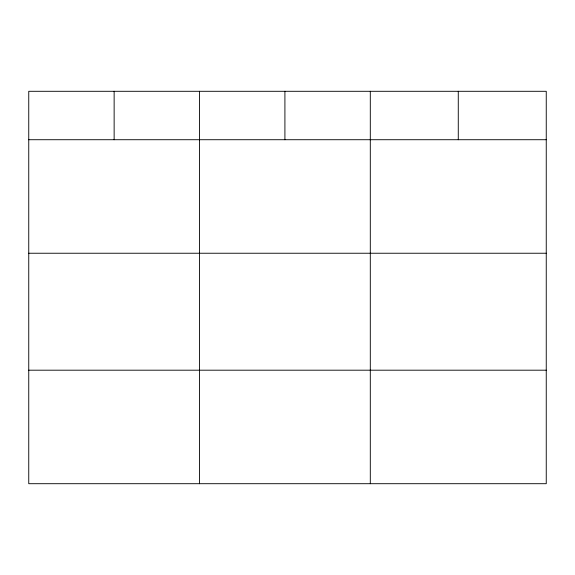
<?xml version="1.0" encoding="UTF-8"?>
<svg xmlns="http://www.w3.org/2000/svg" width="575" height="575" viewBox="0 0 575 575"><rect width="100%" height="100%" fill="white"/><g stroke="black" fill="none" stroke-linecap="round" stroke-linejoin="round"><path stroke-width="0.86" d="M546.25 253.237L546.25 91.296L28.75 91.296L28.75 483.704L546.25 483.704L546.25 253.237L28.75 253.237M28.75 139.718L546.25 139.718M28.75 370.192L546.25 370.192M458.275 91.296L458.275 139.718M370.3 91.296L370.3 483.704M284.912 91.296L284.912 139.718M199.525 91.296L199.525 483.704M114.138 91.296L114.138 139.718"/></g></svg>
